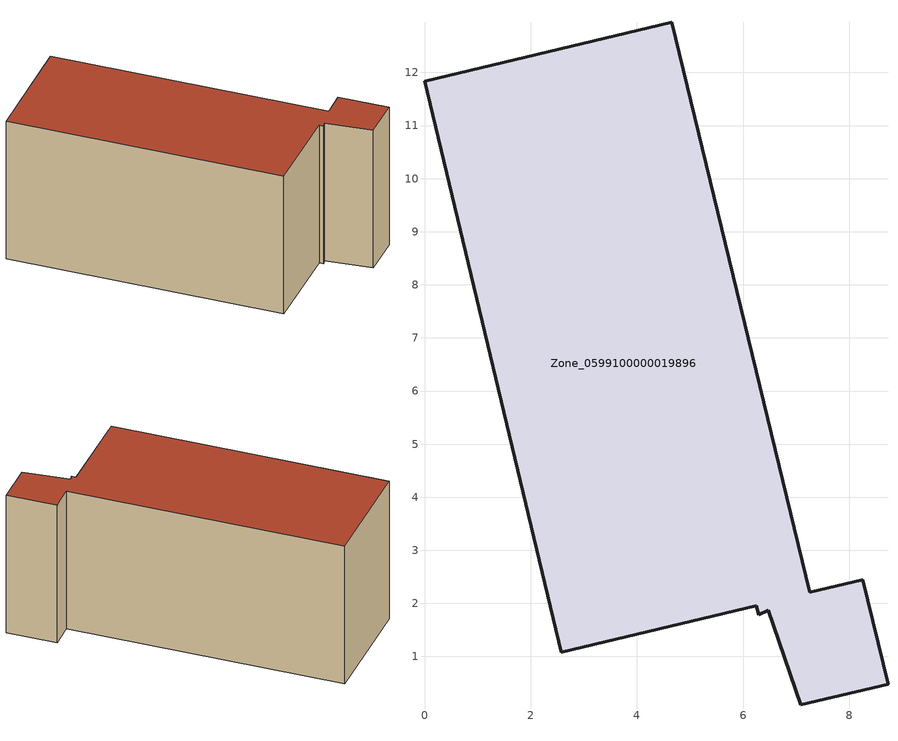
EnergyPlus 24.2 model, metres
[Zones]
Zone_0599100000019896
 floor ground (C_G): 7.26,2.21 8.25,2.45 8.73,0.48 7.08,0.09 6.47,1.87 6.29,1.79 6.25,1.96 2.58,1.08 0,11.83 4.66,12.95 z0
 wall outside (C_F): 4.66,12.95 0,11.83 2.58,1.08 6.25,1.96 6.29,1.79 6.47,1.87 7.08,0.09 8.73,0.48 8.25,2.45 7.26,2.21 4.66,12.95 z0:6.09
 roof outside (C_R): 6.25,1.96 6.29,1.79 6.47,1.87 7.08,0.09 8.73,0.48 8.25,2.45 7.26,2.21 4.66,12.95 0,11.83 2.58,1.08 z6.09
[BUILDING]
Pand.0599100000019896: North Axis=0; Terrain=City; Loads Convergence Tolerance Value=0.04; Temperature Convergence Tolerance Value=0.4; Solar Distribution=FullExterior; Maximum Number of Warmup Days=25; Minimum Number of Warmup Days=1
[Site:Location]
Rotterdam.The.Hague.AP_ZH_NLD Design_Conditions: Latitude=51.96; Longitude=4.45; Time Zone=1; Elevation=-4.5
[SITE:GROUNDTEMPERATURE:BUILDINGSURFACE]
18, 18, 18, 18, 18, 18, 18, 18, 18, 18, 18, 18
[MATERIAL] Thermal Absorptance=0.9; Solar Absorptance=0.7; Visible Absorptance=0.7
Name | Roughness | Thickness | Conductivity | Density | Specific Heat
G.TI.1975-1991 | MediumSmooth | 0.15 | 0.288461 | 540 | 1210
F.TI.1975-1991 | Rough | 0.3 | 0.230769 | 1920 | 840
R.TI.1975-1991 | MediumRough | 0.2 | 0.153846 | 1500 | 1000
[CONSTRUCTION]
C_G: G.TI.1975-1991
C_F: F.TI.1975-1991
C_R: R.TI.1975-1991
[ZONE]
Zone_0599100000019896: Type=1; Multiplier=1; Ceiling Height=Autocalculate; Volume=Autocalculate; Floor Area=autocalculate; Part of Total Floor Area=Yes
[ZONEINFILTRATION:DESIGNFLOWRATE]
Infil_Zone_0599100000019896: Zone or ZoneList or Space or SpaceList=Zone_0599100000019896; Schedule=AlwaysOn; Design Flow Rate Calculation Method=Flow/Area; Flow Rate per Floor Area=0.003; Constant Term Coefficient=1; Temperature Term Coefficient=0; Velocity Term Coefficient=0; Velocity Squared Term Coefficient=0
[HVACTEMPLATE:ZONE:IDEALLOADSAIRSYSTEM]
Zone_0599100000019896: Maximum Heating Supply Air Temperature=50; Minimum Cooling Supply Air Temperature=13; Maximum Heating Supply Air Humidity Ratio=0.0156; Minimum Cooling Supply Air Humidity Ratio=0.0077; Heating Limit=NoLimit; Cooling Limit=NoLimit; Dehumidification Control Type=ConstantSensibleHeatRatio; Cooling Sensible Heat Ratio=0.7; Dehumidification Setpoint=60; Humidification Control Type=None; Humidification Setpoint=30; Outdoor Air Method=None; Outdoor Air Flow Rate per Person=0.00944; Outdoor Air Flow Rate per Zone Floor Area=0; Outdoor Air Flow Rate per Zone=0; Demand Controlled Ventilation Type=None; Outdoor Air Economizer Type=NoEconomizer; Heat Recovery Type=None; Sensible Heat Recovery Effectiveness=0.7; Latent Heat Recovery Effectiveness=0.65
[ZONECONTROL:THERMOSTAT]
ThermostatControl_Zone_0599100000019896: Zone or ZoneList=Zone_0599100000019896; Control Type Schedule=DualSetpointControlType; Control 1=Thermostat_Zone_0599100000019896; Temperature Difference Between Cutout And Setpoint=0
[THERMOSTATSETPOINT:DUALSETPOINT]
Thermostat_Zone_0599100000019896: Heating Setpoint Temperature Schedule=HeatingSetpoint_Zone_0599100000019896; Cooling Setpoint Temperature Schedule=CoolingSetpoint_Zone_0599100000019896
[SCHEDULE:COMPACT]
HeatingSetpoint_Zone_0599100000019896: Through: 12/31, For: AllDays, Until: 24:00, 21
CoolingSetpoint_Zone_0599100000019896: Through: 12/31, For: AllDays, Until: 24:00, 24
DualSetpointControlType: Through: 12/31, For: AllDays, Until: 24:00, 4
AlwaysOn: Through: 12/31, For: AllDays, Until: 24:00, 1
